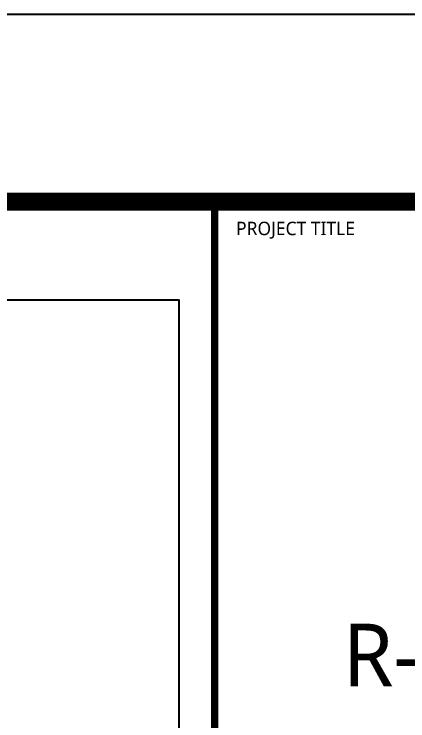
# Model space of a CAD drawing. Header units: millimetres. Extents: x 0 to 42050, y 0 to 29700.
# Drawn here: x 35552 to 37758, y 25743 to 29700 of the extents above; entities that cross this region are included whole.
import ezdxf
from ezdxf.enums import TextEntityAlignment as Align

# ---------------------------------------------------------------- set-up
doc = ezdxf.new("R2010")
doc.units = ezdxf.units.MM
doc.header["$LTSCALE"] = 50
for name, color, linetype in [('XR-SHEET-SHT', 5, 'Continuous'), ('XR-SHEET-TEXT', 3, 'Continuous'), ('범례표-1', 3, 'Continuous')]:
    doc.layers.add(name, color=color, linetype=linetype)
doc.styles.add('맑은고딕', font='')
doc.styles.add('맑은고딕1', font='')
doc.styles.get('맑은고딕').set_extended_font_data('Malgun Gothic')
doc.styles.get('맑은고딕1').set_extended_font_data('Malgun Gothic')

# ---------------------------------------------------------------- blocks, each defined once
blk = doc.blocks.new('XR-SHEET')
at = {"layer": 'XR-SHEET-SHT', "color": 5}
blk.add_lwpolyline([(0, 594), (841, 594), (841, 0), (0, 0)], close=True, dxfattribs=at)
at = {"layer": 'XR-SHEET-SHT', "color": 5, "const_width": 2}
blk.add_lwpolyline([(46.5, 573), (819.5, 573), (819.5, 21), (46.5, 21)], close=True, dxfattribs=at)
at = {"layer": 'XR-SHEET-SHT', "color": 5, "const_width": 0.8}
blk.add_lwpolyline([(733.5, 573), (733.5, 21)], dxfattribs=at)
at = {"layer": 'XR-SHEET-SHT', "color": 7, "style": '맑은고딕1'}
blk.add_text('PROJECT TITLE', height=1.5, dxfattribs=at).set_placement((735.9, 570), align=Align.MIDDLE_LEFT)
at = {"layer": 'XR-SHEET-TEXT', "color": 3, "style": '맑은고딕'}
blk.add_text('R-Center 구축', height=7, dxfattribs=at).set_placement((776.5, 522.243), align=Align.MIDDLE_CENTER)

msp = doc.modelspace()

# ---------------------------------------------------------------- linework, layer by layer
at = {"layer": '범례표-1'}
msp.add_lwpolyline([(28396.9, 28100), (36475, 28100), (36475, 23373.2), (28396.9, 23373.2)], close=True, dxfattribs=at)

# ---------------------------------------------------------------- block references
at = {"xscale": 50, "yscale": 50, "zscale": 50}
msp.add_blockref('XR-SHEET', (0, 0), dxfattribs=at)

doc.saveas('drawing.dxf')
